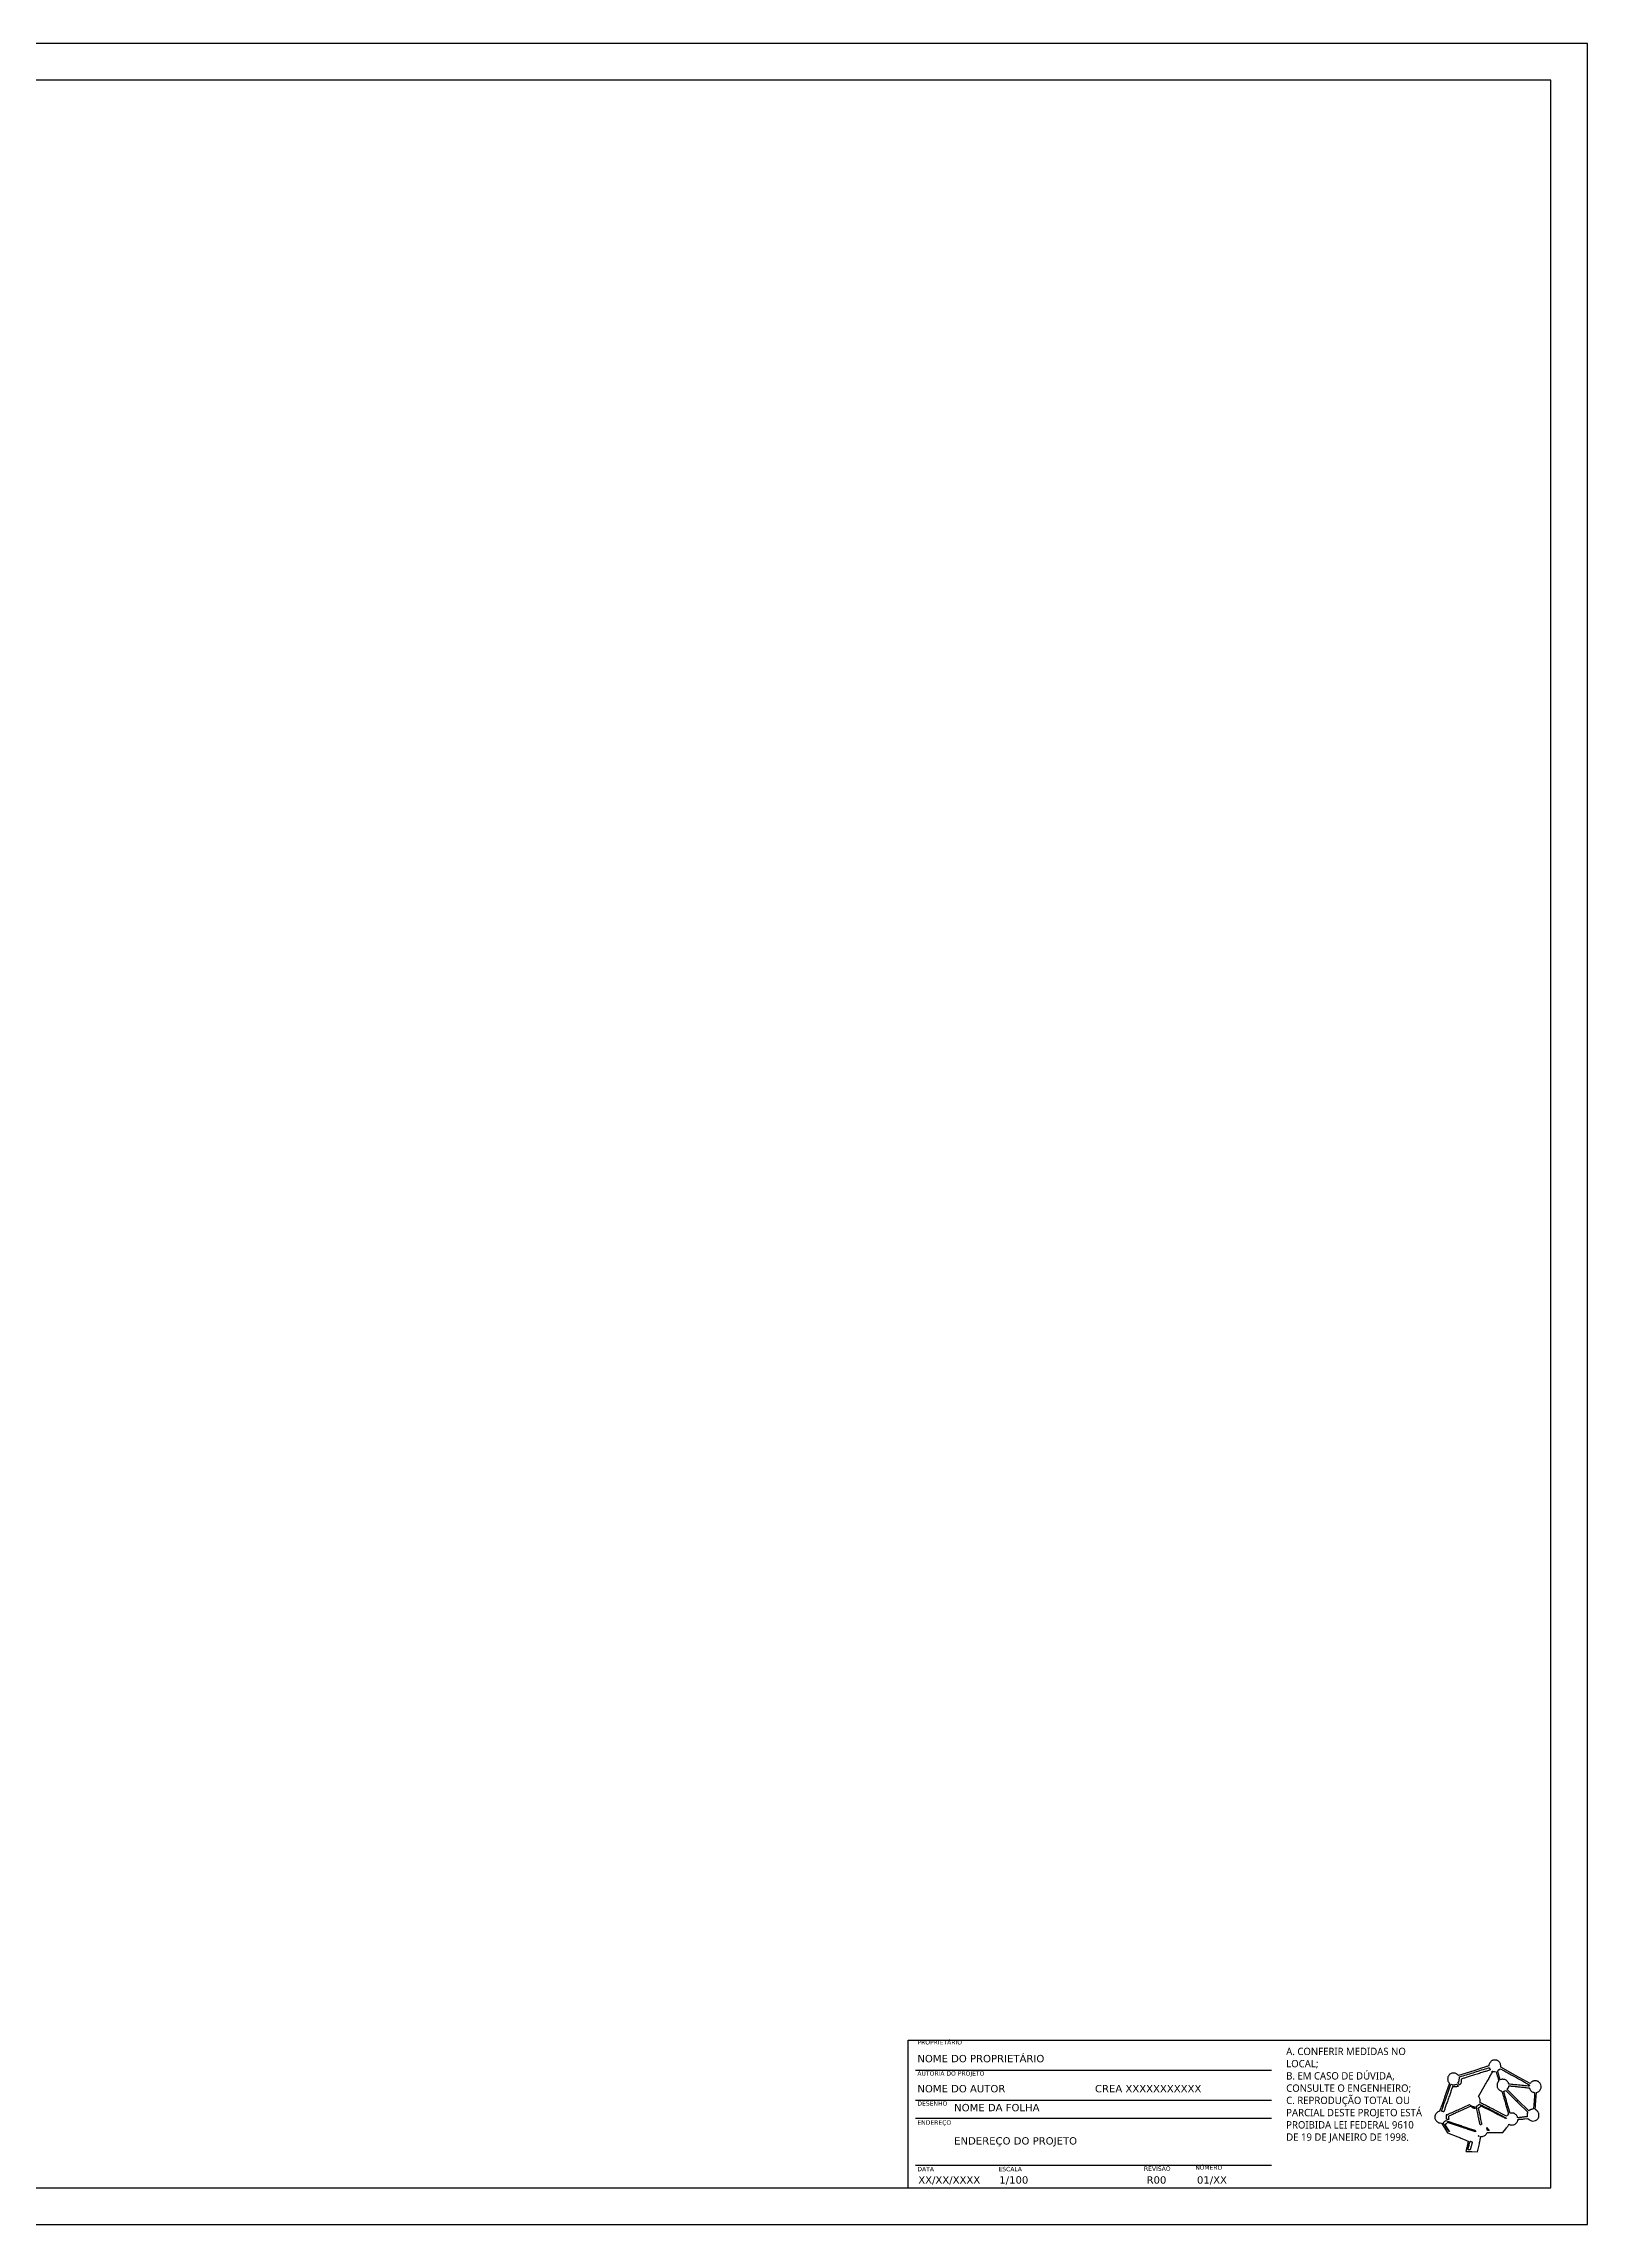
# Paper-space layout 'A1' of a CAD drawing. Header units: centimetres, sheet in millimetres. Extents: x 0 to 841, y 0 to 594.
# Drawn here: x 420 to 841, y 0 to 594 of the extents above; entities that cross this region are included whole.
import ezdxf

# ---------------------------------------------------------------- set-up
doc = ezdxf.new("R2010")
doc.units = ezdxf.units.CM
doc.header["$LTSCALE"] = 0.5
doc.layers.add('CARIMBO', color=250, linetype='Continuous')

psp = doc.layouts.new('A1')

# ---------------------------------------------------------------- linework, layer by layer
for points in [[(815.08, 44.64, 0.079478), (814.74, 44.4, 0.054467), (814.45, 44.04, 0.055091), (814.25, 43.63, 0.089267), (814.18, 43.25, -0.318001), (814.12, 43.17, -0.00227), (813.34, 42.9, -0.004795), (812.18, 42.51, -0.00091), (810.05, 41.84), (805.93, 40.53), (805.7, 40.75, 0.045989), (805.45, 40.95, 0.048466), (805.17, 41.1, 0.049205), (804.87, 41.19, 0.050376), (804.56, 41.22, 0.057358), (804.1, 41.17, 0.073919), (803.71, 41.01, 0.074646), (803.39, 40.75, 0.059941), (803.13, 40.39, 0.022187), (803.03, 40.19, 0.046293), (802.98, 40.03, 0.042492), (802.95, 39.86, 0.016038), (802.94, 39.61, 0.031811), (802.97, 39.29, 0.052573), (803.03, 39.03, 0.056422), (803.14, 38.8, 0.043793), (803.31, 38.58), (803.44, 38.44), (802.12, 34.64, -0.001341), (801.53, 32.96, -0.00365), (801.1, 31.79, -0.000922), (800.76, 30.86, -0.232969), (800.7, 30.8, 0.052602), (800.3, 30.63, 0.060655), (799.96, 30.39, 0.062659), (799.7, 30.08, 0.062566), (799.53, 29.71, 0.067657), (799.44, 29.28, 0.07176), (799.48, 28.84, 0.071432), (799.65, 28.44, 0.066114), (799.92, 28.08, 0.03404), (800.13, 27.9, 0.051282), (800.34, 27.77, 0.04987), (800.58, 27.69, 0.030117), (800.87, 27.63), (801.23, 27.59), (802.07, 26.28), (802.92, 24.97), (805.71, 23.84, -0.00035), (806.78, 23.41, -0.000565), (807.69, 23.04, -0.000077), (808.5, 22.7, -0.041097), (808.55, 22.68, -0.317107), (808.56, 22.64, -0.002034), (808.48, 22.25, -0.00699), (808.37, 21.81, -0.004284), (808.24, 21.29, 0.003499), (808.08, 20.68, 0.009869), (807.98, 20.26, 0.005641), (807.91, 19.94, 0.317571), (807.94, 19.89, 0.121999), (807.99, 19.87, 0.001087), (808.44, 19.85, 0.003666), (808.96, 19.84, 0.002349), (809.55, 19.82), (811.1, 19.8), (811.5, 21.6, 0.003235), (811.65, 22.31, 0.004837), (811.77, 22.92, 0.002145), (811.87, 23.45, 0.099334), (811.86, 23.56, -0.057961), (811.84, 23.75, -0.189286), (811.89, 23.86, -0.162677), (812.01, 23.93, -0.040506), (812.23, 23.95, 0.074695), (812.64, 24.01, 0.067212), (813.03, 24.19, 0.06575), (813.36, 24.47, 0.065907), (813.61, 24.83), (813.72, 25.05), (815.86, 25.04), (818.01, 25.02), (818.82, 26.07, 0.005197), (819.14, 26.5, 0.009482), (819.39, 26.85, 0.004462), (819.59, 27.15, 0.241149), (819.59, 27.21, -0.038552), (819.58, 27.28, -0.487664), (819.59, 27.29, -0.104544), (819.63, 27.28, -0.003557), (819.79, 27.21, 0.08403), (820.2, 27.08, 0.068415), (820.66, 27.09, 0.066973), (821.11, 27.22, 0.07379), (821.5, 27.46, 0.047786), (821.69, 27.66, 0.036473), (821.86, 27.91, 0.037396), (821.99, 28.16, 0.094407), (822.03, 28.36, -0.152944), (822.06, 28.48, -0.128065), (822.16, 28.56, -0.081842), (822.33, 28.61, -0.031911), (822.57, 28.63, 0.017211), (822.75, 28.64, 0.003074), (823.07, 28.66, 0.003318), (823.45, 28.69, 0.00299), (823.84, 28.73), (824.8, 28.84), (825.1, 28.57, 0.108864), (825.77, 28.21, 0.117508), (826.51, 28.17, 0.117913), (827.19, 28.46, 0.110153), (827.68, 29.04, 0.037258), (827.74, 29.18, 0.034903), (827.78, 29.34, 0.029781), (827.8, 29.52, 0.016378), (827.81, 29.74, 0.015811), (827.81, 29.99, 0.046417), (827.78, 30.16, 0.049348), (827.73, 30.32, 0.019736), (827.62, 30.53, 0.027212), (827.51, 30.7, 0.030137), (827.39, 30.85, 0.030273), (827.25, 30.98, 0.027963), (827.1, 31.1, -0.012714), (826.92, 31.22, -0.065884), (826.83, 31.31, -0.119764), (826.8, 31.38, -0.093219), (826.8, 31.48, 0.026903), (826.81, 31.6, 0.000513), (826.86, 32.22, 0.001244), (826.91, 32.94, 0.000833), (826.97, 33.77), (827.11, 35.9), (827.4, 36.01, 0.131929), (828.03, 36.47, 0.124197), (828.37, 37.2, 0.123277), (828.32, 38, 0.128862), (827.9, 38.67, 0.035506), (827.65, 38.88, 0.060104), (827.41, 39.01, 0.058967), (827.14, 39.08, 0.032836), (826.8, 39.1, 0.043172), (826.45, 39.07, 0.058016), (826.13, 38.98, 0.059393), (825.85, 38.82, 0.048311), (825.6, 38.59), (825.41, 38.38), (821.42, 40.59), (817.44, 42.8), (817.4, 43.27, 0.045148), (817.33, 43.7, 0.069177), (817.19, 44.04, 0.07197), (816.96, 44.32, 0.053536), (816.65, 44.56, 0.019859), (816.44, 44.68, 0.053842), (816.28, 44.74, 0.04808), (816.1, 44.76, 0.013377), (815.83, 44.77, 0.014365), (815.58, 44.76, 0.029893), (815.39, 44.74, 0.035951), (815.23, 44.7, 0.034713)], [(814.32, 42.57, 0.031863), (814.34, 42.52, 0.011462), (814.38, 42.44, 0.011316), (814.43, 42.36, 0.013177), (814.47, 42.29, -0.017287), (814.51, 42.22, -0.0272), (814.54, 42.16, -0.025593), (814.56, 42.11, -0.299351), (814.55, 42.09, -0.099006), (814.53, 42.08, -0.000046), (813.58, 41.77, -0.000665), (812.52, 41.43, -0.000405), (811.27, 41.04, 0.00001), (809.97, 40.63, 0.000012), (808.77, 40.25, 0.00001), (807.76, 39.93, 0.000097), (807.33, 39.79), (806.66, 39.58), (806.66, 39.15, -0.038871), (806.64, 38.82, -0.04202), (806.56, 38.5, -0.046084), (806.45, 38.24, -0.095107), (806.3, 38.07, -0.095463), (806.24, 38.03, -0.1793), (806.17, 38.03, -0.082716), (806.1, 38.08, -0.010801), (805.95, 38.22), (805.71, 38.45), (805.91, 38.77, 0.023212), (806.02, 38.97, 0.053839), (806.08, 39.13, 0.044556), (806.1, 39.31, 0.011864), (806.12, 39.6, -0.009508), (806.13, 39.84, -0.028153), (806.15, 40, -0.038951), (806.17, 40.11, -0.225559), (806.21, 40.15, -0.011613), (806.74, 40.33, -0.000133), (810.31, 41.46, -0.000027), (814.07, 42.65, -0.060557), (814.19, 42.67, -0.100927), (814.23, 42.67, -0.076882), (814.27, 42.65, -0.074024), (814.3, 42.61, -0.081175)], [(815.72, 41.61), (816.16, 41.57), (816.37, 40.81, 0.001166), (816.47, 40.49, 0.000919), (816.57, 40.13, 0.000929), (816.66, 39.81, 0.002298), (816.74, 39.57, -0.006874), (816.81, 39.3, -0.039177), (816.84, 39.16, -0.084305), (816.84, 39.07, -0.165216), (816.8, 39.01, 0.067696), (816.76, 38.96, 0.012124), (816.69, 38.86, 0.012896), (816.62, 38.74, 0.011331), (816.55, 38.61, 0.053195), (816.45, 38.33, 0.04526), (816.4, 38.01, 0.044287), (816.4, 37.67, 0.04575), (816.47, 37.35, 0.070802), (816.59, 37.08, 0.048201), (816.81, 36.81, 0.046928), (817.08, 36.57, 0.056012), (817.38, 36.41, -0.016724), (817.59, 36.31, -0.09403), (817.69, 36.24, -0.096831), (817.75, 36.13, -0.018271), (817.82, 35.91, 0.002353), (817.89, 35.67, 0.000112), (818.13, 34.86, 0.000183), (818.42, 33.9, 0.000132), (818.74, 32.82), (819.55, 30.08), (819.27, 29.79), (818.99, 29.51), (815.65, 31.21, 0.000388), (814.35, 31.86, 0.000576), (813.21, 32.44, 0.000248), (812.23, 32.93, 0.011766), (812.03, 33.03), (811.76, 33.15), (811.8, 33.47, 0.051501), (811.81, 33.75, 0.041753), (811.75, 34.06, 0.040572), (811.65, 34.36, 0.041767), (811.5, 34.63), (811.35, 34.86), (813.26, 38.16, 0.00172), (814.02, 39.47, 0.003292), (814.62, 40.54, 0.000501), (815.12, 41.45, 0.318822), (815.12, 41.51, -0.087878), (815.07, 41.59, -0.168967), (815.06, 41.66, -0.263976), (815.1, 41.7, -0.164458), (815.17, 41.7, 0.053649), (815.24, 41.68, 0.00818), (815.38, 41.65, 0.009074), (815.55, 41.63, 0.007751)], [(821.65, 39.97, -0.000688), (823.85, 38.75, -0.008137), (824.69, 38.26, -0.012877), (825.15, 37.97, -0.300165), (825.2, 37.83, -0.057537), (825.18, 37.77, -0.102251), (825.15, 37.72, -0.110803), (825.1, 37.69, -0.076165), (825.04, 37.68, -0.02293), (824.89, 37.69, -0.000084), (823.11, 37.85, -0.000518), (821.4, 38.02, -0.0009), (819.98, 38.15, -0.012807), (819.74, 38.18, -0.097718), (819.63, 38.22, -0.155413), (819.57, 38.29, -0.047521), (819.53, 38.43, 0.071412), (819.44, 38.65, 0.040121), (819.28, 38.89, 0.038825), (819.07, 39.11, 0.047979), (818.85, 39.29, 0.062874), (818.54, 39.43, 0.047954), (818.18, 39.5, 0.048985), (817.82, 39.51, 0.077879), (817.52, 39.43), (817.28, 39.33), (817.16, 39.73, -0.000885), (817.1, 39.93, -0.000271), (817.01, 40.24, -0.000271), (816.9, 40.58, -0.000296), (816.81, 40.92), (816.57, 41.72), (816.91, 42.06), (817.25, 42.4), (817.66, 42.18, -0.003409), (817.95, 42.02, -0.000135), (819.01, 41.44, -0.000239), (820.25, 40.75, -0.000169)], [(804.53, 38, 0.029732), (804.65, 38.01, 0.016387), (804.8, 38.03, 0.016289), (804.94, 38.06, 0.025067), (805.07, 38.09), (805.34, 38.19), (805.6, 37.93, -0.027415), (805.77, 37.74, -0.311881), (805.78, 37.64, -0.197541), (805.68, 37.57, -0.012375), (805.33, 37.49, -0.021963), (805.15, 37.46, -0.036691), (805, 37.45, -0.035708), (804.84, 37.47, -0.019541), (804.66, 37.51), (804.31, 37.6), (804.18, 37.24, 0.003701), (804.09, 37, 0.000146), (803.77, 36.08, 0.000259), (803.4, 35.01, 0.000183), (802.98, 33.8, -0.0004), (802.56, 32.61, -0.000658), (802.21, 31.6, -0.00004), (801.89, 30.7, -0.112129), (801.88, 30.68, -0.253723), (801.86, 30.67, -0.007738), (801.78, 30.69, -0.013512), (801.68, 30.72, -0.008721), (801.56, 30.76), (801.27, 30.86), (801.7, 32.1, -0.000037), (801.92, 32.74, -0.000012), (802.25, 33.69, -0.000012), (802.62, 34.74, -0.000014), (802.97, 35.76), (803.81, 38.17), (804.04, 38.09, 0.02723), (804.15, 38.05, 0.01557), (804.28, 38.03, 0.01552), (804.42, 38.01, 0.0248)], [(822.17, 33.11), (824.75, 30.55), (824.64, 30.25, 0.028266), (824.6, 30.1, 0.02451), (824.58, 29.95, 0.024559), (824.57, 29.79, 0.028739), (824.57, 29.64, -0.001995), (824.58, 29.52, -0.003309), (824.59, 29.42, -0.000447), (824.6, 29.33, -0.361795), (824.6, 29.32, -0.03599), (824.59, 29.32, -0.000005), (824.27, 29.29, -0.000135), (823.91, 29.25, -0.000082), (823.48, 29.2, 0.001749), (823.04, 29.15, 0.002362), (822.65, 29.1, 0.001598), (822.32, 29.06, 0.025723), (822.21, 29.04, -0.06375), (822.12, 29.03, -0.183375), (822.05, 29.05, -0.102514), (822, 29.12, -0.0133), (821.93, 29.29, 0.038184), (821.81, 29.56, 0.047969), (821.66, 29.78, 0.047232), (821.46, 29.96, 0.035356), (821.21, 30.13, 0.026141), (821.03, 30.23, 0.054643), (820.89, 30.28, 0.04436), (820.71, 30.3, 0.012318), (820.44, 30.3), (819.95, 30.29), (819.09, 33.21, -0.000578), (818.76, 34.33, -0.000934), (818.48, 35.29, -0.000122), (818.23, 36.14, -0.071528), (818.23, 36.2, -0.231594), (818.24, 36.23, -0.028555), (818.31, 36.27, -0.029017), (818.39, 36.32, -0.020061), (818.5, 36.36), (818.77, 36.45), (819.18, 36.06, -0.004686), (819.45, 35.8, -0.000307), (820.23, 35.04, -0.000446), (821.15, 34.12, -0.000333)], [(822.73, 37.44, -0.00146), (823.98, 37.31, -0.007591), (824.67, 37.23, -0.006209), (825.11, 37.17, -0.238802), (825.19, 37.11, -0.015788), (825.22, 37.06, -0.00479), (825.25, 36.98, -0.004792), (825.29, 36.9, -0.005205), (825.32, 36.81, 0.075512), (825.46, 36.56, 0.049275), (825.68, 36.32, 0.047846), (825.96, 36.12, 0.05785), (826.26, 35.99, -0.001287), (826.39, 35.95, -0.00198), (826.51, 35.91, -0.000639), (826.62, 35.88, -0.057514), (826.63, 35.87, -0.280891), (826.64, 35.86, -0.000083), (826.6, 35.23, -0.001358), (826.55, 34.53, -0.000819), (826.49, 33.7, 0.000173), (826.43, 32.87, 0.000278), (826.38, 32.16, 0.000042), (826.33, 31.53, 0.018054), (826.33, 31.49, -0.302632), (826.31, 31.46, -0.016169), (826.22, 31.43, -0.020877), (826.1, 31.39, -0.013225), (825.96, 31.36, 0.026185), (825.8, 31.32, 0.017269), (825.62, 31.26, 0.017393), (825.44, 31.18, 0.031903), (825.31, 31.11), (825.03, 30.93), (822.1, 33.82), (819.17, 36.71), (819.36, 37.01, 0.020627), (819.43, 37.14, 0.016626), (819.5, 37.28, 0.016938), (819.56, 37.42, 0.04077), (819.59, 37.53), (819.63, 37.75), (819.97, 37.71, 0.006056), (820.21, 37.68, 0.00035), (820.93, 37.61, 0.000532), (821.78, 37.53, 0.000391)], [(809.48, 32.22, 0.022644), (809.57, 32.19, 0.007246), (809.7, 32.15, 0.007213), (809.85, 32.11, 0.007999), (810, 32.08, -0.013341), (810.21, 32.03, -0.09412), (810.3, 31.99, -0.140632), (810.35, 31.92, -0.042772), (810.39, 31.79, -0.013144), (810.4, 31.71, -0.018928), (810.41, 31.63, -0.014987), (810.41, 31.57, -0.202429), (810.41, 31.55, -0.290652), (810.31, 31.53, -0.026241), (810.06, 31.63, -0.031552), (809.8, 31.78, -0.038811), (809.57, 31.95), (809.26, 32.24), (806.26, 30.85, 0.000325), (805.1, 30.31, 0.000519), (804.12, 29.85, 0.000091), (803.24, 29.45, 0.028847), (803.18, 29.41, 0.150482), (803.14, 29.37, 0.101192), (803.13, 29.3, 0.050792), (803.13, 29.2, 0.010673), (803.17, 29.03, -0.016188), (803.2, 28.9, -0.018725), (803.21, 28.77, -0.018072), (803.22, 28.67, -0.096024), (803.21, 28.61, -0.109493), (803.18, 28.56, -0.19019), (803.13, 28.54, -0.077362), (803.06, 28.55, -0.008984), (802.89, 28.6), (802.62, 28.7), (802.65, 29.1, 0.016704), (802.65, 29.27, 0.015745), (802.65, 29.45, 0.01593), (802.63, 29.6, 0.051425), (802.61, 29.7, -0.032234), (802.57, 29.83, -0.159965), (802.58, 29.91, -0.375896), (802.62, 29.93, -0.099665), (802.69, 29.89, 0.279284), (802.79, 29.88, 0.00254), (803.44, 30.16, 0.00554), (804.35, 30.56, 0.001381), (805.83, 31.24), (808.89, 32.66), (809.1, 32.48, 0.017534), (809.2, 32.4, 0.014145), (809.3, 32.33, 0.014381), (809.41, 32.26, 0.035279)], [(815.24, 30.91, -0.001061), (817.09, 29.97, -0.005481), (818.1, 29.43, -0.003402), (818.78, 29.06, -0.230482), (818.85, 28.95, -0.036963), (818.85, 28.9, -0.061098), (818.85, 28.86, -0.087861), (818.84, 28.83, -0.25533), (818.82, 28.82, -0.111829), (818.78, 28.83, -0.000079), (817.8, 29.32, -0.000923), (816.7, 29.87, -0.000564), (815.41, 30.53), (812.06, 32.23), (811.84, 32.02, -0.014844), (811.74, 31.93, -0.012465), (811.63, 31.84, -0.01265), (811.53, 31.77, -0.033546), (811.45, 31.72), (811.29, 31.64), (811.75, 29.42, -0.000653), (811.92, 28.57, -0.001083), (812.07, 27.86, -0.000055), (812.2, 27.21, -0.260012), (812.2, 27.2, -0.142558), (812.19, 27.19, -0.004079), (812.13, 27.18, -0.007961), (812.07, 27.17, -0.005359), (811.99, 27.16), (811.8, 27.14), (811.29, 29.61, -0.000185), (811.09, 30.56, -0.000301), (810.92, 31.37, -0.000033), (810.77, 32.09, -0.02743), (810.76, 32.12, -0.246772), (810.77, 32.15, -0.022251), (810.82, 32.19, -0.024852), (810.89, 32.23, -0.016722), (810.97, 32.27, 0.03062), (811.07, 32.32, 0.017067), (811.17, 32.4, 0.016974), (811.28, 32.48, 0.026295), (811.36, 32.56, -0.013983), (811.44, 32.63, -0.018776), (811.51, 32.69, -0.016116), (811.57, 32.73, -0.154035), (811.6, 32.74, -0.116878), (811.64, 32.73, -0.000078), (812.69, 32.21, -0.000936), (813.86, 31.62, -0.000571)], [(809.41, 25.95, -0.00294), (810.05, 25.73, -0.025576), (810.33, 25.62, -0.063924), (810.47, 25.53, -0.160072), (810.53, 25.42, -0.022263), (810.55, 25.36, -0.029376), (810.55, 25.3, -0.029705), (810.55, 25.25, -0.178357), (810.54, 25.23, -0.282142), (810.51, 25.22, -0.000118), (809.4, 25.58, -0.00162), (808.17, 25.99, -0.000979), (806.71, 26.48), (802.91, 27.76), (802.64, 27.51, -0.0088), (802.53, 27.41, -0.010914), (802.42, 27.32, -0.009353), (802.33, 27.25, -0.076824), (802.28, 27.23, 0.454089), (802.26, 27.18, 0.011435), (802.37, 26.97, 0.014163), (802.55, 26.68, 0.004889), (802.81, 26.26, -0.002961), (803.04, 25.9, -0.004887), (803.24, 25.59, -0.00098), (803.4, 25.32, -0.344756), (803.4, 25.3, -0.332227), (803.33, 25.29, -0.073954), (803.22, 25.37, -0.040347), (803.08, 25.53, -0.012625), (802.9, 25.8, 0.000931), (802.76, 26.02, 0.000368), (802.56, 26.33, 0.000364), (802.35, 26.67, 0.000456), (802.15, 26.98, -0.003073), (801.86, 27.42, -0.037661), (801.77, 27.6, -0.141134), (801.75, 27.7, -0.229813), (801.8, 27.77, 0.031012), (801.86, 27.81, 0.007771), (801.96, 27.89, 0.007907), (802.07, 27.98, 0.007886), (802.18, 28.07), (802.43, 28.3), (805.38, 27.3, 0.000185), (806.58, 26.9, 0.000193), (807.78, 26.49, 0.000185), (808.81, 26.15, 0.000842)], [(811.43, 24.07, -0.076926), (811.45, 24, -0.400869), (811.44, 23.97, -0.241841), (811.39, 23.98, -0.055352), (811.33, 24.04, -0.030483), (811.3, 24.08, -0.110288), (811.29, 24.11, -0.256649), (811.3, 24.13, -0.176123), (811.32, 24.14, -0.085443), (811.35, 24.13, -0.053409), (811.38, 24.12, -0.051744), (811.41, 24.09, -0.0641)], [(814.12, 25.77), (814.24, 25.53), (814.02, 25.53, -0.027082), (813.9, 25.54, -0.12113), (813.83, 25.56, -0.146283), (813.79, 25.61, -0.046007), (813.76, 25.7, 0.011613), (813.73, 25.84, 0.008793), (813.68, 26, 0.008303), (813.63, 26.16, 0.007412), (813.57, 26.32, -0.725169), (813.61, 26.35, -0.053003), (813.76, 26.22, -0.025562), (813.98, 25.98, -0.050515)], [(809.37, 22.58, -0.028509), (809.47, 22.53, -0.046806), (809.55, 22.48, -0.059049), (809.6, 22.42, -0.167141), (809.62, 22.37, -0.056978), (809.61, 22.3, -0.001834), (809.54, 22.01, -0.003514), (809.45, 21.67, -0.002431), (809.35, 21.29), (809.08, 20.31), (808.78, 20.29, -0.012359), (808.62, 20.28, -0.076101), (808.54, 20.29, -0.179049), (808.5, 20.32, -0.1443), (808.48, 20.38, -0.063864), (808.5, 20.54, -0.000816), (808.77, 21.58, -0.000222), (809.06, 22.66, -0.340161), (809.09, 22.68, -0.086842), (809.1, 22.68, -0.001738), (809.18, 22.65, -0.004072), (809.27, 22.62, -0.002718)]]:
    psp.add_lwpolyline(points, format="xyb", close=True)
at = {"layer": 'CARIMBO'}
for p, q in [((841, 594), (0, 594)), ((841, 0), (841, 594)), ((831, 584), (25, 584)), ((831, 10), (831, 584)), ((656, 10), (656, 50.2)), ((656, 50.2), (831, 50.2)), ((658, 42), (755, 42)), ((658, 33.8), (755, 33.8)), ((658, 28.9), (755, 28.9)), ((658, 16.1), (755, 16.1)), ((25, 10), (831, 10)), ((0, 0), (841, 0))]:
    psp.add_line(p, q, dxfattribs=at)

# ---------------------------------------------------------------- texts
at = {"layer": 'CARIMBO', "attachment_point": 1}
for s, width, insert, char_height in [('{\\fVerdana|b0|i0|c0|p34;PROPRIETÁRIO}', 5.9377, (658.5, 50.2), 1.2), ('{\\fMicrosoft JhengHei UI|b0|i0|c0|p34;A. CONFERIR MEDIDAS NO LOCAL;\\PB. EM CASO DE DÚVIDA, CONSULTE O ENGENHEIRO;\\PC. REPRODUÇÃO TOTAL OU PARCIAL DESTE PROJETO ESTÁ PROIBIDA LEI FEDERAL 9610 DE 19 DE JANEIRO DE 1998.}', 37.1667, (758.96, 48.12), 2), ('{\\fVerdana|b0|i0|c0|p34;AUTORIA DO PROJETO}', 29.425, (658.5, 41.72), 1.2), ('{\\fVerdana|b0|i0|c0|p34;NOME DO PROPRIETÁRIO}', 60.6098, (658.5, 46.16), 2), ('{\\fVerdana|b0|i0|c0|p34;NOME DO AUTOR                            CREA XXXXXXXXXXX}', 93.8651, (658.5, 37.97), 2), ('{\\fVerdana|b0|i0|c0|p34;DESENHO}', 29.425, (658.5, 33.55), 1.2), ('{\\fVerdana|b0|i0|c0|p34;NOME DA FOLHA}', 60.6098, (668.52, 32.81), 2), ('{\\fVerdana|b0|i0|c0|p34;ENDEREÇO}', 29.425, (658.5, 28.35), 1.2), ('{\\fVerdana|b0|i0|c0|p34;ENDEREÇO DO PROJETO}', 60.6098, (668.52, 23.75), 2), ('{\\fVerdana|b0|i0|c0|p34;DATA}', 29.425, (658.5, 15.66), 1.2), ('{\\fVerdana|b0|i0|c0|p34;XX/XX/XXXX}', 60.6098, (658.74, 13.11), 2), ('{\\fVerdana|b0|i0|c0|p34;ESCALA}', 29.425, (680.57, 15.66), 1.2), ('{\\fVerdana|b0|i0|c0|p34;1/100}', 60.6098, (680.81, 13.11), 2), ('{\\fVerdana|b0|i0|c0|p34;REVISÃO}', 29.425, (720.2, 15.78), 1.2), ('{\\fVerdana|b0|i0|c0|p34;R00}', 60.6098, (720.92, 13.11), 2), ('{\\fVerdana|b0|i0|c0|p34;NÚMERO}', 29.425, (734.21, 16.08), 1.2), ('{\\fVerdana|b0|i0|c0|p34;01/XX}', 60.6098, (734.65, 13.11), 2)]:
    psp.add_mtext_dynamic_manual_height_columns(s, width=width, gutter_width=1, heights=[0], dxfattribs=dict(at, insert=insert, char_height=char_height))

doc.saveas('drawing.dxf')
